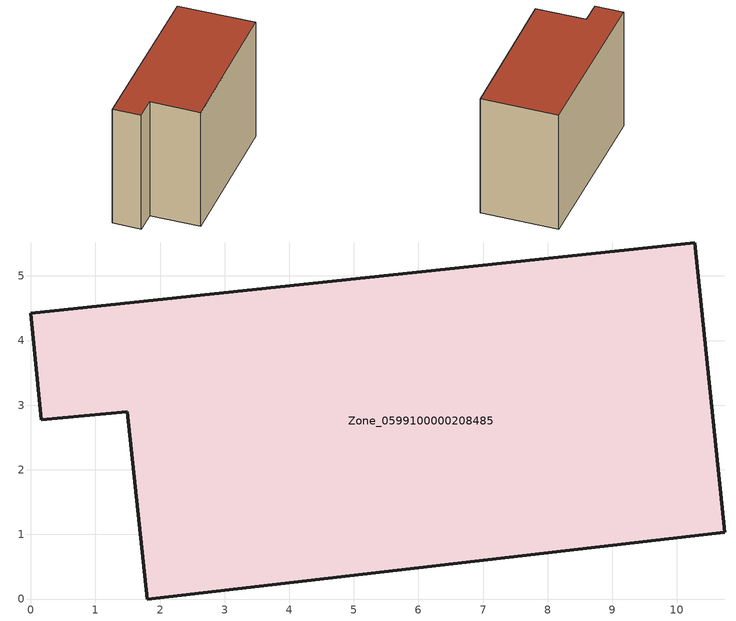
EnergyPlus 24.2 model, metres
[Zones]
Zone_0599100000208485
 floor ground (C_G): 1.5,2.9 0.17,2.77 0,4.42 10.27,5.51 10.74,1.03 1.8,0 z0
 wall outside (C_F): 10.27,5.51 0,4.42 0.17,2.77 1.5,2.9 1.8,0 10.74,1.03 10.27,5.51 z0:7.48
 roof outside (C_R): 1.8,0 10.74,1.03 10.27,5.51 0,4.42 0.17,2.77 1.5,2.9 z7.48
[BUILDING]
Pand.0599100000208485: North Axis=0; Terrain=City; Loads Convergence Tolerance Value=0.04; Temperature Convergence Tolerance Value=0.4; Solar Distribution=FullExterior; Maximum Number of Warmup Days=25; Minimum Number of Warmup Days=1
[Site:Location]
Rotterdam.The.Hague.AP_ZH_NLD Design_Conditions: Latitude=51.96; Longitude=4.45; Time Zone=1; Elevation=-4.5
[SITE:GROUNDTEMPERATURE:BUILDINGSURFACE]
18, 18, 18, 18, 18, 18, 18, 18, 18, 18, 18, 18
[MATERIAL] Thermal Absorptance=0.9; Solar Absorptance=0.7; Visible Absorptance=0.7
Name | Roughness | Thickness | Conductivity | Density | Specific Heat
G.TI.1946 | MediumSmooth | 0.15 | 1 | 540 | 1210
F.TI.1946 | Rough | 0.3 | 0.857143 | 1920 | 840
R.TI.1946 | MediumRough | 0.2 | 0.1 | 1500 | 1000
[CONSTRUCTION]
C_G: G.TI.1946
C_F: F.TI.1946
C_R: R.TI.1946
[ZONE]
Zone_0599100000208485: Type=1; Multiplier=1; Ceiling Height=Autocalculate; Volume=Autocalculate; Floor Area=autocalculate; Part of Total Floor Area=Yes
[ZONEINFILTRATION:DESIGNFLOWRATE]
Infil_Zone_0599100000208485: Zone or ZoneList or Space or SpaceList=Zone_0599100000208485; Schedule=AlwaysOn; Design Flow Rate Calculation Method=Flow/Area; Flow Rate per Floor Area=0.003; Constant Term Coefficient=1; Temperature Term Coefficient=0; Velocity Term Coefficient=0; Velocity Squared Term Coefficient=0
[HVACTEMPLATE:ZONE:IDEALLOADSAIRSYSTEM]
Zone_0599100000208485: Maximum Heating Supply Air Temperature=50; Minimum Cooling Supply Air Temperature=13; Maximum Heating Supply Air Humidity Ratio=0.0156; Minimum Cooling Supply Air Humidity Ratio=0.0077; Heating Limit=NoLimit; Cooling Limit=NoLimit; Dehumidification Control Type=ConstantSensibleHeatRatio; Cooling Sensible Heat Ratio=0.7; Dehumidification Setpoint=60; Humidification Control Type=None; Humidification Setpoint=30; Outdoor Air Method=None; Outdoor Air Flow Rate per Person=0.00944; Outdoor Air Flow Rate per Zone Floor Area=0; Outdoor Air Flow Rate per Zone=0; Demand Controlled Ventilation Type=None; Outdoor Air Economizer Type=NoEconomizer; Heat Recovery Type=None; Sensible Heat Recovery Effectiveness=0.7; Latent Heat Recovery Effectiveness=0.65
[ZONECONTROL:THERMOSTAT]
ThermostatControl_Zone_0599100000208485: Zone or ZoneList=Zone_0599100000208485; Control Type Schedule=DualSetpointControlType; Control 1=Thermostat_Zone_0599100000208485; Temperature Difference Between Cutout And Setpoint=0
[THERMOSTATSETPOINT:DUALSETPOINT]
Thermostat_Zone_0599100000208485: Heating Setpoint Temperature Schedule=HeatingSetpoint_Zone_0599100000208485; Cooling Setpoint Temperature Schedule=CoolingSetpoint_Zone_0599100000208485
[SCHEDULE:COMPACT]
HeatingSetpoint_Zone_0599100000208485: Through: 12/31, For: AllDays, Until: 24:00, 21
CoolingSetpoint_Zone_0599100000208485: Through: 12/31, For: AllDays, Until: 24:00, 24
DualSetpointControlType: Through: 12/31, For: AllDays, Until: 24:00, 4
AlwaysOn: Through: 12/31, For: AllDays, Until: 24:00, 1
